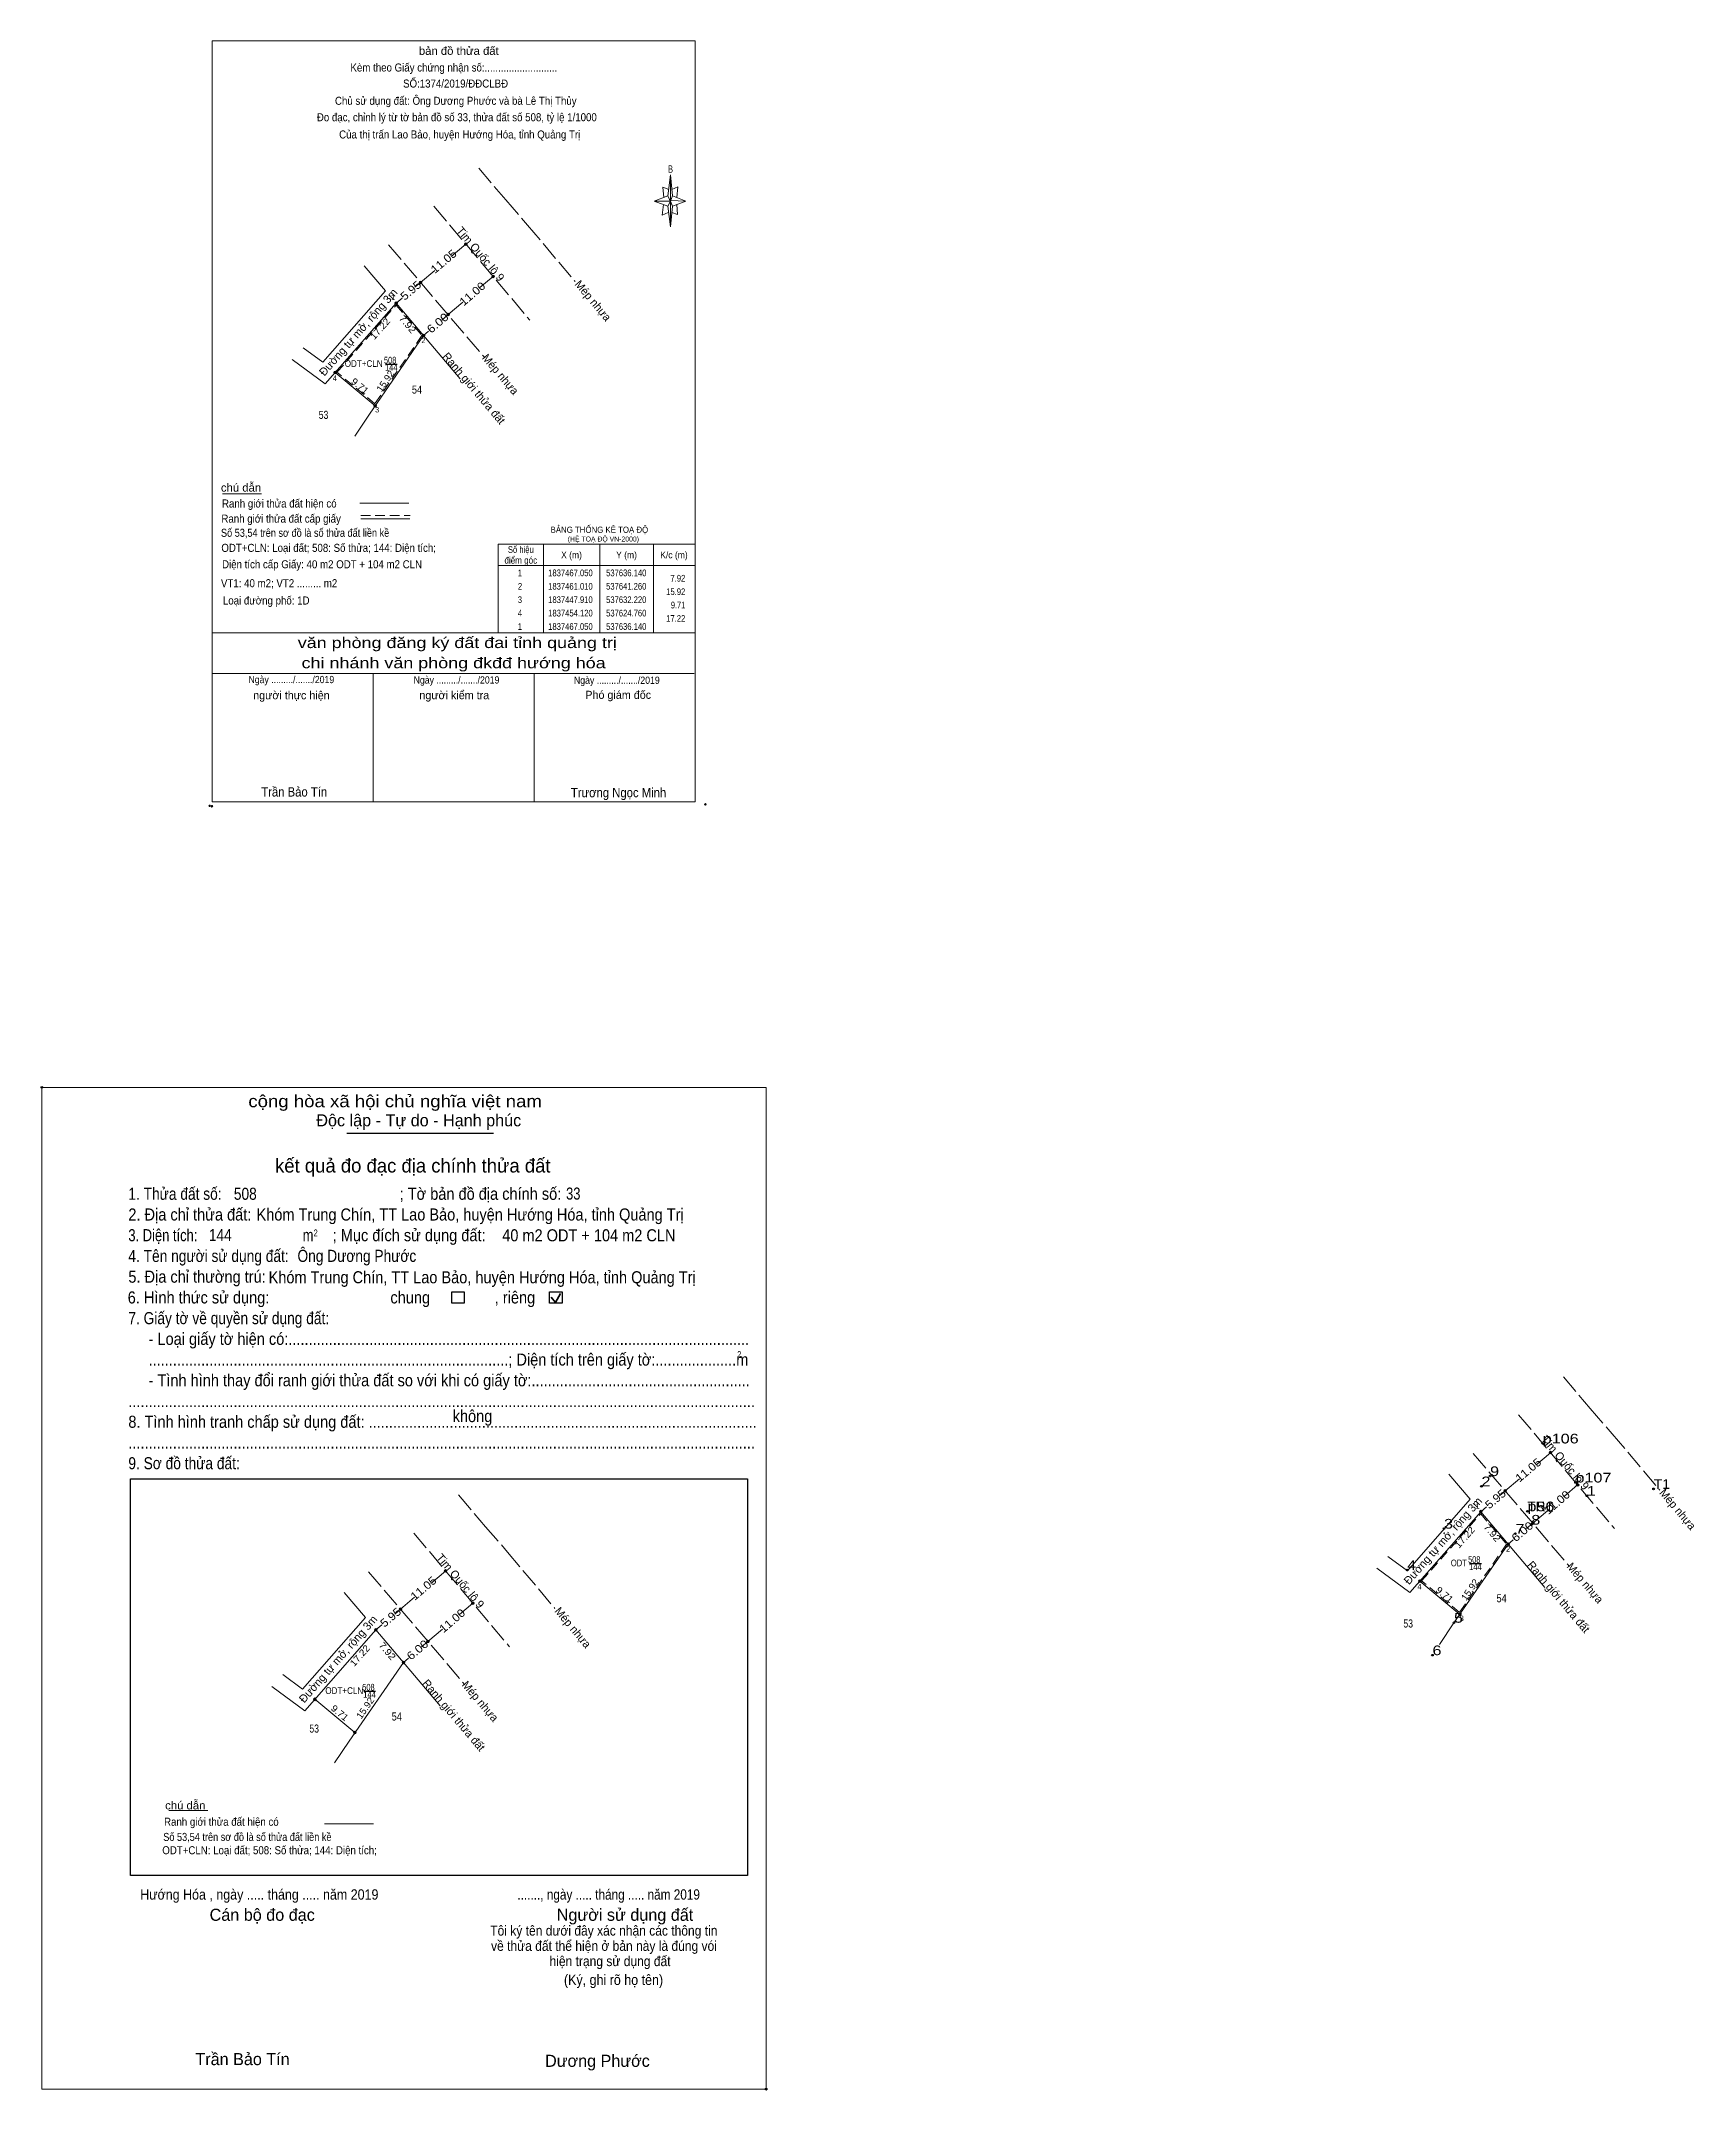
# Model space of a CAD drawing. Header units: metres. Extents: x 537368 to 537676, y 1837359 to 1837741.
import ezdxf
from ezdxf.enums import TextEntityAlignment as Align

# ---------------------------------------------------------------- set-up
doc = ezdxf.new("R2010")
doc.units = ezdxf.units.M
doc.header["$LTSCALE"] = 0.6
doc.header["$PDMODE"] = 32
doc.header["$PDSIZE"] = 0.3
doc.linetypes.add('LONG_DASHED', pattern=[7.5, 6, -1.5])
doc.linetypes.add('MEDIUM_DASHED', pattern=[4.5, 3, -1.5])
for name, color, linetype, lineweight in [('1', 7, 'MEDIUM_DASHED', 13), ('10', 7, 'Continuous', 13), ('13', 7, 'Continuous', 25), ('17', 7, 'Continuous', 13), ('2', 7, 'Continuous', 25), ('22', 7, 'LONG_DASHED', 13), ('5', 7, 'Continuous', 13), ('6', 7, 'Continuous', 13), ('63', 7, 'Continuous', 13)]:
    doc.layers.add(name, color=color, linetype=linetype, lineweight=lineweight)
for name, color, linetype in [('12', 7, 'Continuous'), ('23', 7, 'Continuous'), ('7', 7, 'Continuous')]:
    doc.layers.add(name, color=color, linetype=linetype)

msp = doc.modelspace()

# ---------------------------------------------------------------- hatches: boundary and pattern name
at = {"layer": '10'}
for points in [[(537447.24, 1837703.34, 1), (537446.74, 1837703.34, 1)], [(537452.31, 1837697.32, 1), (537451.81, 1837697.32, 1)], [(537438.81, 1837696.2, 1), (537438.31, 1837696.2, 1)], [(537434.25, 1837692.34, 1), (537433.75, 1837692.34, 1)], [(537443.95, 1837690.18, 1), (537443.45, 1837690.18, 1)], [(537439.37, 1837686.3, 1), (537438.87, 1837686.3, 1)], [(537422.87, 1837679.41, 1), (537422.37, 1837679.41, 1)], [(537430.33, 1837673.2, 1), (537429.83, 1837673.2, 1)], [(537649.38, 1837478.05, 1), (537648.88, 1837478.05, 1)], [(537654.45, 1837472.03, 1), (537653.95, 1837472.03, 1)], [(537640.95, 1837470.91, 1), (537640.45, 1837470.91, 1)], [(537636.39, 1837467.05, 1), (537635.89, 1837467.05, 1)], [(537646.09, 1837464.89, 1), (537645.59, 1837464.89, 1)], [(537641.51, 1837461.01, 1), (537641.01, 1837461.01, 1)], [(537443.48, 1837456, 1), (537442.98, 1837456, 1)], [(537625.01, 1837454.12, 1), (537624.51, 1837454.12, 1)], [(537448.55, 1837449.98, 1), (537448.05, 1837449.98, 1)], [(537435.05, 1837448.86, 1), (537434.55, 1837448.86, 1)], [(537632.47, 1837447.91, 1), (537631.97, 1837447.91, 1)], [(537430.49, 1837445, 1), (537429.99, 1837445, 1)], [(537440.19, 1837442.84, 1), (537439.69, 1837442.84, 1)], [(537435.61, 1837438.96, 1), (537435.11, 1837438.96, 1)], [(537419.11, 1837432.07, 1), (537418.61, 1837432.07, 1)], [(537426.57, 1837425.86, 1), (537426.07, 1837425.86, 1)]]:
    msp.add_hatch(color=256, dxfattribs=at).paths.add_polyline_path(points)

# ---------------------------------------------------------------- linework, layer by layer
at = {"layer": '1'}
for points in [[(537434, 1837691.96), (537438.81, 1837686.28), (537430.03, 1837673.57), (537422.98, 1837679.44)], [(537636.14, 1837466.67), (537640.95, 1837460.99), (537632.17, 1837448.28), (537625.12, 1837454.15)]]:
    msp.add_lwpolyline(points, close=True, dxfattribs=at)
at = {"layer": '10'}
for p, q in [((537446.97, 1837703.33), (537444.24, 1837701.01)), ((537428.07, 1837699.3), (537432.04, 1837694.65)), ((537441.21, 1837698.44), (537438.56, 1837696.2)), ((537438.56, 1837696.2), (537437.51, 1837695.31)), ((537452.06, 1837697.32), (537449.6, 1837695.22)), ((537435.1, 1837693.27), (537434, 1837692.34)), ((537434, 1837692.34), (537445.96, 1837678.22)), ((537443.7, 1837690.18), (537442.52, 1837689.18)), ((537446.43, 1837692.51), (537443.7, 1837690.18)), ((537439.12, 1837686.3), (537429.01, 1837671.64)), ((537440.06, 1837687.1), (537439.12, 1837686.3)), ((537430.08, 1837673.2), (537422.62, 1837679.41)), ((537429.01, 1837671.64), (537426.3, 1837667.56)), ((537649.11, 1837478.04), (537646.38, 1837475.72)), ((537630.21, 1837474.01), (537634.18, 1837469.36)), ((537643.35, 1837473.15), (537640.7, 1837470.91)), ((537640.7, 1837470.91), (537639.65, 1837470.02)), ((537654.2, 1837472.03), (537651.74, 1837469.93)), ((537637.24, 1837467.98), (537636.14, 1837467.05)), ((537636.14, 1837467.05), (537648.1, 1837452.93)), ((537645.84, 1837464.89), (537644.66, 1837463.89)), ((537648.57, 1837467.22), (537645.84, 1837464.89)), ((537641.26, 1837461.01), (537631.15, 1837446.35)), ((537642.2, 1837461.81), (537641.26, 1837461.01)), ((537443.21, 1837455.99), (537440.48, 1837453.67)), ((537632.22, 1837447.91), (537624.76, 1837454.12)), ((537424.31, 1837451.96), (537428.28, 1837447.31)), ((537437.45, 1837451.1), (537434.8, 1837448.86)), ((537448.3, 1837449.98), (537445.84, 1837447.88)), ((537431.34, 1837445.93), (537430.24, 1837445)), ((537434.8, 1837448.86), (537433.75, 1837447.97)), ((537631.15, 1837446.35), (537628.44, 1837442.27)), ((537430.24, 1837445), (537442.2, 1837430.88)), ((537439.94, 1837442.84), (537438.76, 1837441.84)), ((537442.67, 1837445.17), (537439.94, 1837442.84)), ((537435.36, 1837438.96), (537425.25, 1837424.3)), ((537436.3, 1837439.76), (537435.36, 1837438.96)), ((537426.32, 1837425.86), (537418.86, 1837432.07)), ((537425.25, 1837424.3), (537422.54, 1837420.22))]:
    msp.add_line(p, q, dxfattribs=at)
for centre in [(537446.99, 1837703.34), (537452.06, 1837697.32), (537438.56, 1837696.2), (537434, 1837692.34), (537443.7, 1837690.18), (537439.12, 1837686.3), (537422.62, 1837679.41), (537430.08, 1837673.2), (537649.13, 1837478.05), (537654.2, 1837472.03), (537640.7, 1837470.91), (537636.14, 1837467.05), (537645.84, 1837464.89), (537641.26, 1837461.01), (537443.23, 1837456), (537624.76, 1837454.12), (537448.3, 1837449.98), (537434.8, 1837448.86), (537632.22, 1837447.91), (537430.24, 1837445), (537439.94, 1837442.84), (537435.36, 1837438.96), (537418.86, 1837432.07), (537426.32, 1837425.86)]:
    msp.add_circle(centre, 0.25, dxfattribs=at)
at = {"layer": '13'}
for p, q in [((537432.03, 1837680.94), (537434.22, 1837680.94)), ((537634.07, 1837457.37), (537636.26, 1837457.37)), ((537427.99, 1837433.57), (537430.18, 1837433.57))]:
    msp.add_line(p, q, dxfattribs=at)
at = {"layer": '17'}
for p, q in [((537401.66, 1837656.78), (537408.9, 1837656.78)), ((537391.64, 1837411.35), (537398.88, 1837411.35))]:
    msp.add_line(p, q, dxfattribs=at)
at = {"layer": '2'}
for p, q in [((537424.83, 1837537.58), (537452.13, 1837537.58)), ((537384.52, 1837473.19), (537499.46, 1837473.19)), ((537499.46, 1837473.19), (537499.46, 1837399.2))]:
    msp.add_line(p, q, dxfattribs=at)
at = {"layer": '2', "lineweight": 35}
for p, q in [((537462.91, 1837507.06), (537463.68, 1837506.06)), ((537463.68, 1837506.06), (537464.61, 1837507.73))]:
    msp.add_line(p, q, dxfattribs=at)
at = {"layer": '2', "lineweight": 13}
msp.add_lwpolyline([(537367.97, 1837546.14), (537502.98, 1837546.14), (537502.98, 1837359.41), (537367.97, 1837359.41)], close=True, dxfattribs=at)
at = {"layer": '2'}
for points in [[(537444.37, 1837508.05), (537446.69, 1837508.05), (537446.69, 1837505.89), (537444.37, 1837505.89)], [(537462.61, 1837508.05), (537464.93, 1837508.05), (537464.93, 1837505.89), (537462.61, 1837505.89)]]:
    msp.add_lwpolyline(points, close=True, dxfattribs=at)
msp.add_lwpolyline([(537499.46, 1837399.2), (537384.52, 1837399.2), (537384.52, 1837473.19)], dxfattribs=at)
for p in [(537367.97, 1837546.14), (537502.97, 1837359.41)]:
    msp.add_point(p, dxfattribs=at)
at = {"layer": '22'}
for p, q in [((537441.06, 1837710.39), (537458.91, 1837689.18)), ((537432.61, 1837703.18), (537450.57, 1837682.12)), ((537643.2, 1837485.1), (537661.05, 1837463.89)), ((537634.75, 1837477.89), (537652.71, 1837456.83)), ((537437.3, 1837463.05), (537455.15, 1837441.84)), ((537428.85, 1837455.84), (537446.81, 1837434.78))]:
    msp.add_line(p, q, dxfattribs=at)
at = {"layer": '22', "linetype": 'Continuous'}
for p, q in [((537434, 1837692.34), (537420.76, 1837677.29)), ((537420.76, 1837677.29), (537414.62, 1837681.79)), ((537636.14, 1837467.05), (537622.9, 1837452)), ((537622.9, 1837452), (537616.76, 1837456.5)), ((537430.24, 1837445), (537417, 1837429.95)), ((537417, 1837429.95), (537410.86, 1837434.45))]:
    msp.add_line(p, q, dxfattribs=at)
at = {"layer": '22'}
for points in [[(537449.39, 1837717.5), (537454.42, 1837711.58), (537458.51, 1837706.87), (537467.36, 1837696.35)], [(537651.53, 1837492.21), (537656.56, 1837486.29), (537660.65, 1837481.58), (537669.5, 1837471.06)], [(537445.63, 1837470.16), (537450.66, 1837464.24), (537454.75, 1837459.53), (537463.6, 1837449.01)]]:
    msp.add_lwpolyline(points, dxfattribs=at)
at = {"layer": '22', "linetype": 'Continuous'}
for points in [[(537432.04, 1837694.65), (537420.32, 1837681.33), (537416.66, 1837684.01)], [(537634.18, 1837469.36), (537622.46, 1837456.04), (537618.8, 1837458.72)], [(537428.28, 1837447.31), (537416.56, 1837433.99), (537412.9, 1837436.67)]]:
    msp.add_lwpolyline(points, dxfattribs=at)
at = {"layer": '5'}
for p, q in [((537484.61, 1837712.33), (537485.11, 1837716.23)), ((537484.61, 1837710.43), (537482.11, 1837711.33)), ((537485.51, 1837710.43), (537485.11, 1837706.53)), ((537486.41, 1837708.83), (537485.41, 1837709.23)), ((537485.51, 1837712.33), (537488.01, 1837711.33)), ((537486.31, 1837710.73), (537486.41, 1837708.83)), ((537399.74, 1837630.89), (537489.74, 1837630.89)), ((537399.74, 1837623.29), (537489.54, 1837623.29)), ((537399.74, 1837623.29), (537489.54, 1837623.29)), ((537399.74, 1837623.29), (537489.54, 1837623.29)), ((537429.74, 1837599.39), (537429.74, 1837623.29)), ((537459.74, 1837599.39), (537459.74, 1837623.29))]:
    msp.add_line(p, q, dxfattribs=at)
for points in [[(537399.74, 1837741.19), (537489.74, 1837741.19), (537489.74, 1837599.39), (537399.74, 1837599.39)], [(537485.11, 1837716.23), (537485.51, 1837712.33), (537485.11, 1837711.33)], [(537485.11, 1837711.33), (537482.11, 1837711.33), (537484.61, 1837712.33), (537485.51, 1837710.43), (537488.01, 1837711.33), (537485.11, 1837711.43)], [(537485.11, 1837711.33), (537485.11, 1837706.53), (537484.61, 1837710.43)]]:
    msp.add_lwpolyline(points, close=True, dxfattribs=at)
for points in [[(537484.81, 1837713.53), (537483.71, 1837713.93), (537483.91, 1837712.03)], [(537485.41, 1837713.53), (537486.51, 1837714.03), (537486.31, 1837712.03)], [(537485.11, 1837711.33), (537484.61, 1837712.33), (537482.11, 1837711.33)], [(537483.81, 1837710.73), (537483.61, 1837708.73), (537484.71, 1837709.23)], [(537485.11, 1837711.33), (537485.51, 1837710.43), (537488.01, 1837711.33)], [(537489.74, 1837599.39), (537399.74, 1837599.39), (537399.74, 1837623.29)]]:
    msp.add_lwpolyline(points, dxfattribs=at)
for p in [(537399.27, 1837598.62), (537399.67, 1837598.55)]:
    msp.add_point(p, dxfattribs=at)
at = {"layer": '6'}
for p, q in [((537427.26, 1837655.04), (537436.4, 1837655.04)), ((537427.4, 1837652.11), (537436.54, 1837652.11)), ((537420.66, 1837408.89), (537429.8, 1837408.89))]:
    msp.add_line(p, q, dxfattribs=at)
at = {"layer": '6', "linetype": 'MEDIUM_DASHED'}
msp.add_line((537427.4, 1837652.73), (537436.6, 1837652.73), dxfattribs=at)
at = {"layer": '6'}
msp.add_point((537491.64, 1837598.89), dxfattribs=at)
at = {"layer": '63'}
for p, q in [((537461.44, 1837647.39), (537461.44, 1837630.89)), ((537471.94, 1837647.39), (537471.94, 1837630.89)), ((537481.94, 1837647.39), (537481.94, 1837630.89)), ((537453.04, 1837643.39), (537489.74, 1837643.39))]:
    msp.add_line(p, q, dxfattribs=at)
msp.add_lwpolyline([(537453.04, 1837647.39), (537489.74, 1837647.39), (537489.74, 1837630.89), (537453.04, 1837630.89)], close=True, dxfattribs=at)
at = {"layer": '7'}
for p in [(537647.68, 1837479.76), (537637.88, 1837473.68), (537653.8, 1837472.49), (537636.27, 1837471.79), (537655.9, 1837470.01), (537668.34, 1837471.3), (537644.84, 1837467.13), (537645.56, 1837464.64), (537629.3, 1837463.9), (537642.59, 1837462.94), (537622.42, 1837456.18), (537631.15, 1837446.35), (537627.14, 1837440.3)]:
    msp.add_point(p, dxfattribs=at)

# ---------------------------------------------------------------- texts
at = {"layer": '1'}
for s, height, width, p in [('BẢNG THỐNG KÊ TOẠ ĐỘ ', 1.15, 0.95, (537462.79, 1837649.51)), ('(HỆ TOẠ ĐỘ VN-2000)', 0.93, 0.9, (537465.99, 1837647.89))]:
    msp.add_text(s, height=height, dxfattribs=dict(at, width=width)).set_placement(p)
at = {"layer": '10'}
for s, rotation, width, p in [('11.05', 40.264, 1.1, (537443.3453, 1837699.5401)), ('5.95', 40.248, 1.1, (537437.2204, 1837694.1217)), ('11.00', 40.5, 1.1, (537448.6979, 1837693.4945)), ('6.00', 40.27, 1.15, (537442.2352, 1837688.0539)), ('11.05', 40.264, 1.1, (537645.4853, 1837474.2501)), ('5.95', 40.248, 1.1, (537639.3654, 1837468.836)), ('11.00', 40.5, 1.1, (537650.8329, 1837468.2002)), ('6.00', 40.27, 1.15, (537644.3752, 1837462.7639)), ('11.05', 40.264, 1.1, (537439.5853, 1837452.2001)), ('5.95', 40.248, 1.1, (537433.4604, 1837446.7817)), ('11.00', 40.5, 1.1, (537444.9379, 1837446.1545)), ('6.00', 40.27, 1.15, (537438.4752, 1837440.7139))]:
    msp.add_text(s, height=1.5, rotation=rotation, dxfattribs=dict(at, width=width)).set_placement(p, align=Align.CENTER)
for s, rotation, p in [('Đường tự mở, rộng 3m', 48.656, (537427.508, 1837686.4246)), ('Ranh giới thửa đất', 310.265, (537447.9408, 1837675.9597)), ('Đường tự mở, rộng 3m', 48.656, (537629.648, 1837461.1346)), ('Ranh giới thửa đất', 310.265, (537650.0766, 1837450.6747)), ('Đường tự mở, rộng 3m', 48.656, (537423.748, 1837439.0846)), ('Ranh giới thửa đất', 310.265, (537444.1808, 1837428.6197))]:
    msp.add_text(s, height=1.5, rotation=rotation, dxfattribs=at).set_placement(p, align=Align.CENTER)
at = {"layer": '12'}
for s, width, p in [('p106', 1.25, (537647.69, 1837479.77)), ('2', 1.25, (537636.27, 1837471.79)), ('9', 1.25, (537637.88, 1837473.68)), ('p107', 1.25, (537653.8, 1837472.49)), ('T1', 1.1, (537668.34, 1837471.3)), ('TR1', 1.05, (537644.84, 1837467.13)), ('p56', 1.25, (537644.84, 1837467.13)), ('1', 1.25, (537655.9, 1837470.01)), ('3', 1.25, (537629.3, 1837463.9)), ('7', 1.25, (537642.59, 1837462.94)), ('8', 1.25, (537645.56, 1837464.64)), ('4', 1.25, (537622.42, 1837456.18)), ('5', 1.25, (537631.15, 1837446.35)), ('6', 1.25, (537627.14, 1837440.3))]:
    msp.add_text(s, height=1.8, dxfattribs=dict(at, width=width)).set_placement(p)
at = {"layer": '13'}
for s, height, width, p in [('508', 1.25, 0.8, (537432.885, 1837681.07)), ('144', 1.25, 0.85, (537433.1, 1837679.72)), ('54', 1.5, 0.85, (537437.89, 1837675.46)), ('53', 1.5, 0.8, (537420.48, 1837670.75)), ('508', 1.25, 0.8, (537634.925, 1837457.5)), ('144', 1.25, 0.85, (537635.14, 1837456.15)), ('54', 1.5, 0.85, (537640.03, 1837450.17)), ('53', 1.5, 0.8, (537622.62, 1837445.46)), ('508', 1.25, 0.8, (537428.845, 1837433.7)), ('144', 1.25, 0.85, (537429.06, 1837432.35)), ('53', 1.5, 0.8, (537418.73, 1837425.87)), ('54', 1.5, 0.85, (537434.13, 1837428.12))]:
    msp.add_text(s, height=height, dxfattribs=dict(at, width=width)).set_placement(p, align=Align.CENTER)
for s, width, p in [('ODT+CLN ', 0.9, (537431.91, 1837680.44)), ('ODT ', 0.85, (537633.95, 1837456.87)), ('ODT+CLN', 0.9, (537427.87, 1837433.07))]:
    msp.add_text(s, height=1.25, dxfattribs=dict(at, width=width)).set_placement(p, align=Align.RIGHT)
at = {"layer": '2'}
for s, height, width, p in [('cộng hòa xã hội chủ nghĩa việt nam', 2.253, 1.15, (537406.46, 1837542.44)), ('1. Thửa đất số:', 2.253, 0.85, (537384.1, 1837525.18)), ('508', 2.25, 0.85, (537403.76, 1837525.18)), ('; Tờ bản đồ địa chính số:', 2.253, 0.9, (537434.66, 1837525.18)), ('33', 2.25, 0.8, (537465.68, 1837525.22)), ('2. Địa chỉ thửa đất:', 2.253, 0.9, (537384.1, 1837521.32)), ('Khóm Trung Chín, TT Lao Bảo, huyện Hướng Hóa, tỉnh Quảng Trị', 2.25, 0.9, (537407.99, 1837521.32)), ('3. Diện tích:', 2.253, 0.8, (537384.1, 1837517.46)), ('144', 2.25, 0.85, (537399.1, 1837517.48)), ('m', 2.253, 0.8, (537416.59, 1837517.46)), ('2', 1.288, 0.8, (537418.62, 1837518.36)), ('; Mục đích sử dụng đất:', 2.253, 0.9, (537422.18, 1837517.46)), ('40 m2 ODT + 104 m2 CLN', 2.25, 0.9, (537453.78, 1837517.44)), ('4. Tên người sử dụng đất:', 2.253, 0.85, (537384.1, 1837513.6)), ('Ông Dương Phước', 2.25, 0.85, (537415.62, 1837513.61)), ('5. Địa chỉ thường trú:', 2.253, 0.9, (537384.1, 1837509.73)), ('Khóm Trung Chín, TT Lao Bảo, huyện Hướng Hóa, tỉnh Quảng Trị', 2.25, 0.9, (537410.24, 1837509.62)), ('6. Hình thức sử dụng:', 2.253, 0.9, (537383.98, 1837505.86)), ('chung                , riêng', 2.253, 0.9, (537432.94, 1837505.86)), ('7. Giấy tờ về quyền sử dụng đất:', 2.253, 0.85, (537384.1, 1837502)), ('     - Loại giấy tờ hiện có:..................................................................................................................', 2.253, 0.9, (537384.1, 1837498.14)), ('     .........................................................................................; Diện tích trên giấy tờ:....................m', 2.253, 0.9, (537384.1, 1837494.28)), ('2', 1.288, 0.8, (537497.56, 1837495.7)), ('     - Tình hình thay đổi ranh giới thửa đất so với khi có giấy tờ:......................................................', 2.253, 0.9, (537384.1, 1837490.42)), ('8. Tình hình tranh chấp sử dụng đất: ................................................................................................', 2.253, 0.9, (537384.1, 1837482.68)), ('...........................................................................................................................................................', 2.253, 0.9, (537384.1, 1837486.55)), ('không', 2.254, 0.9, (537444.54, 1837483.75)), ('9. Sơ đồ thửa đất:', 2.253, 0.85, (537384.1, 1837474.96)), ('...........................................................................................................................................................', 2.253, 0.9, (537384.1, 1837478.82)), ('Hướng Hóa , ngày ..... tháng ..... năm 2019', 1.93, 0.9, (537386.31, 1837394.73)), ('......., ngày ..... tháng ..... năm 2019', 1.93, 0.85, (537456.6, 1837394.73)), ('(Ký, ghi rõ họ tên)', 1.932, 0.9, (537465.28, 1837378.82))]:
    msp.add_text(s, height=height, dxfattribs=dict(at, width=width)).set_placement(p)
for s, height, p in [('Độc lập - Tự do - Hạnh phúc', 2.253, (537419.13, 1837538.88)), ('Cán bộ đo đạc', 2.254, (537399.24, 1837390.78)), ('Người sử dụng đất', 2.253, (537463.94, 1837390.78)), ('Trần Bảo Tín', 2.25, (537396.6, 1837363.88)), ('Dương Phước', 2.25, (537461.76, 1837363.56))]:
    msp.add_text(s, height=height, dxfattribs=at).set_placement(p)
for s, height, p in [('kết quả đo đạc địa chính thửa đất', 2.576, (537437.105, 1837530.27)), ('.', 0.644, (537502.9586, 1837359.06))]:
    msp.add_text(s, height=height, dxfattribs=at).set_placement(p, align=Align.CENTER)
at = {"layer": '2', "width": 0.9}
for s, p in [('Tôi ký tên dưới đây xác nhận các thông tin', (537472.71, 1837388.03)), ('về thửa đất thể hiện ở bản này là đúng vói', (537472.74, 1837385.18)), ('hiện trạng sử dụng đất', (537473.87, 1837382.34))]:
    msp.add_text(s, height=1.862, dxfattribs=at).set_placement(p, align=Align.CENTER)
at = {"layer": '23'}
for s, rotation, p in [('Tim Quốc lộ 9', 310.084, (537449.1566, 1837700.9979)), ('Mép nhựa', 310.076, (537470.124, 1837692.3029)), ('Mép nhựa', 310.455, (537452.8719, 1837678.5666)), ('Tim Quốc lộ 9', 310.084, (537651.3008, 1837475.7029)), ('Mép nhựa', 310.076, (537672.2682, 1837467.0079)), ('Tim Quốc lộ 9', 310.084, (537445.3966, 1837453.6579)), ('Mép nhựa', 310.455, (537655.0161, 1837453.2716)), ('Mép nhựa', 310.076, (537466.364, 1837444.9629)), ('Mép nhựa', 310.455, (537449.1119, 1837431.2266))]:
    msp.add_text(s, height=1.5, rotation=rotation, dxfattribs=at).set_placement(p, align=Align.CENTER)
at = {"layer": '5'}
for s, height, width, p in [('bản đồ thửa đất', 1.5, 1.05, (537445.68, 1837738.61)), ('Kèm theo Giấy chứng nhận số:...........................', 1.5, 0.9, (537444.76, 1837735.5)), ('SỐ:1374/2019/ĐĐCLBĐ', 1.5, 0.9, (537445.08, 1837732.51)), ('Chủ sử dụng đất: Ông Dương Phước và bà Lê Thị Thủy', 1.5, 0.9, (537445.12, 1837729.3)), ('Đo đạc, chỉnh lý từ tờ bản đồ số 33, thửa đất số 508, tỷ lệ 1/1000 ', 1.5, 0.9, (537445.565, 1837726.23)), ('Của thị trấn Lao Bảo, huyện Hướng Hóa, tỉnh Quảng Trị', 1.5, 0.9, (537445.855, 1837723.02)), ('B', 1.378, 0.75, (537485.14, 1837716.63)), ('văn phòng đăng ký đất đai tỉnh quảng trị', 2, 1.25, (537445.405, 1837628.03)), ('chi nhánh văn phòng đkđđ hướng hóa', 2, 1.25, (537444.715, 1837624.27)), ('Ngày ........./......./2019', 1.35, 0.9, (537414.475, 1837621.49)), ('Ngày ........./......./2019', 1.35, 0.9, (537445.255, 1837621.41)), ('Ngày ........./......./2019', 1.35, 0.9, (537475.135, 1837621.36)), ('Trần Bảo Tín', 1.75, 0.9, (537415.01, 1837600.35)), ('Trương Ngọc Minh', 1.75, 0.9, (537475.455, 1837600.22))]:
    msp.add_text(s, height=height, dxfattribs=dict(at, width=width)).set_placement(p, align=Align.CENTER)
for s, p in [('người thực hiện', (537414.49, 1837618.48)), ('người kiểm tra', (537444.845, 1837618.5)), ('Phó giám đốc', (537475.39, 1837618.56))]:
    msp.add_text(s, height=1.5, dxfattribs=at).set_placement(p, align=Align.CENTER)
at = {"layer": '6'}
for s, width, p in [('chú dẫn', 1.05, (537401.35, 1837657.19)), ('Ranh giới thửa đất hiện có ', 0.9, (537401.55, 1837654.23)), ('Ranh giới thửa đất cấp giấy', 0.9, (537401.44, 1837651.41)), ('Số 53,54 trên sơ đồ là số thửa đất liền kề', 0.85, (537401.36, 1837648.77)), ('ODT+CLN: Loại đất; 508: Số thửa; 144: Diện tích;', 0.9, (537401.43, 1837645.96)), ('Diện tích cấp Giấy: 40 m2 ODT + 104 m2 CLN', 0.9, (537401.56, 1837642.9)), ('VT1: 40 m2; VT2 ......... m2', 0.9, (537401.36, 1837639.37)), ('Loại đường phố: 1D', 0.9, (537401.72, 1837636.15)), ('chú dẫn', 1.05, (537390.96, 1837411.55)), ('Số 53,54 trên sơ đồ là số thửa đất liền kề', 0.85, (537390.6, 1837405.67)), ('Ranh giới thửa đất hiện có ', 0.9, (537390.75, 1837408.5)), ('ODT+CLN: Loại đất; 508: Số thửa; 144: Diện tích;', 0.9, (537390.42, 1837403.19))]:
    msp.add_text(s, height=1.5, dxfattribs=dict(at, width=width)).set_placement(p)
at = {"layer": '63'}
for s, height, width, p in [(' 1', 1, 0.9, (537433.81, 1837692.9)), (' 2', 1, 0.9, (537439.48, 1837684.88)), (' 4', 1, 0.95, (537422.95, 1837677.84)), (' 3', 1, 0.95, (537430.85, 1837671.96)), ('7.92', 1.25, 0.85, (537487.89, 1837640.42)), ('15.92', 1.25, 0.85, (537487.89, 1837637.92)), ('9.71', 1.25, 0.8, (537487.89, 1837635.42)), ('17.22', 1.25, 0.85, (537487.89, 1837632.92)), (' 1', 1, 0.9, (537635.95, 1837467.61)), (' 2', 1, 0.9, (537641.62, 1837459.59)), (' 4', 1, 0.95, (537625.09, 1837452.55)), (' 3', 1, 0.95, (537632.99, 1837446.67))]:
    msp.add_text(s, height=height, dxfattribs=dict(at, width=width)).set_placement(p, align=Align.RIGHT)
for s, rotation, width, p in [('7.92', 310.287, 1.15, (537435.6511, 1837688.0041)), ('17.22', 48.648, 1.1, (537431.4797, 1837687.1421)), ('15.92', 55.391, 1.05, (537432.5132, 1837677.445)), ('9.71', 320.225, 1.1, (537426.8552, 1837676.3936)), ('7.92', 310.287, 1.15, (537637.7911, 1837462.7141)), ('17.22', 48.648, 1.1, (537633.6197, 1837461.8521)), ('9.71', 320.225, 1.1, (537628.9951, 1837451.1037)), ('15.92', 55.391, 1.05, (537634.6532, 1837452.155)), ('17.22', 48.648, 1.1, (537427.7197, 1837439.8021)), ('7.92', 310.287, 1.15, (537431.8911, 1837440.6641)), ('9.71', 320.225, 1.1, (537423.0952, 1837429.0536)), ('15.92', 55.391, 1.05, (537428.7532, 1837430.105))]:
    msp.add_text(s, height=1.25, rotation=rotation, dxfattribs=dict(at, width=width)).set_placement(p, align=Align.CENTER)
for s, width, p in [('điểm góc', 0.9, (537457.24, 1837643.77)), ('Số hiệu', 0.85, (537457.24, 1837645.77)), ('X (m)', 0.95, (537466.69, 1837644.77)), ('Y (m)', 0.95, (537476.945, 1837644.77)), ('K/c (m)', 0.95, (537485.785, 1837644.77)), (' 1', 0.75, (537456.89, 1837641.42)), ('1837467.050', 0.85, (537466.49, 1837641.42)), ('537636.140', 0.85, (537476.89, 1837641.42)), (' 3', 0.8, (537456.885, 1837636.42)), (' 2', 0.85, (537456.895, 1837638.92)), ('1837461.010', 0.85, (537466.49, 1837638.92)), ('1837447.910', 0.85, (537466.49, 1837636.42)), ('537641.260', 0.85, (537476.89, 1837638.92)), ('537632.220', 0.85, (537476.89, 1837636.42)), (' 4', 0.85, (537456.89, 1837633.92)), (' 1', 0.75, (537456.89, 1837631.42)), ('1837454.120', 0.85, (537466.49, 1837633.92)), ('1837467.050', 0.85, (537466.49, 1837631.42)), ('537624.760', 0.85, (537476.89, 1837633.92)), ('537636.140', 0.85, (537476.89, 1837631.42))]:
    msp.add_text(s, height=1.25, dxfattribs=dict(at, width=width)).set_placement(p, align=Align.CENTER)

doc.saveas('drawing.dxf')
